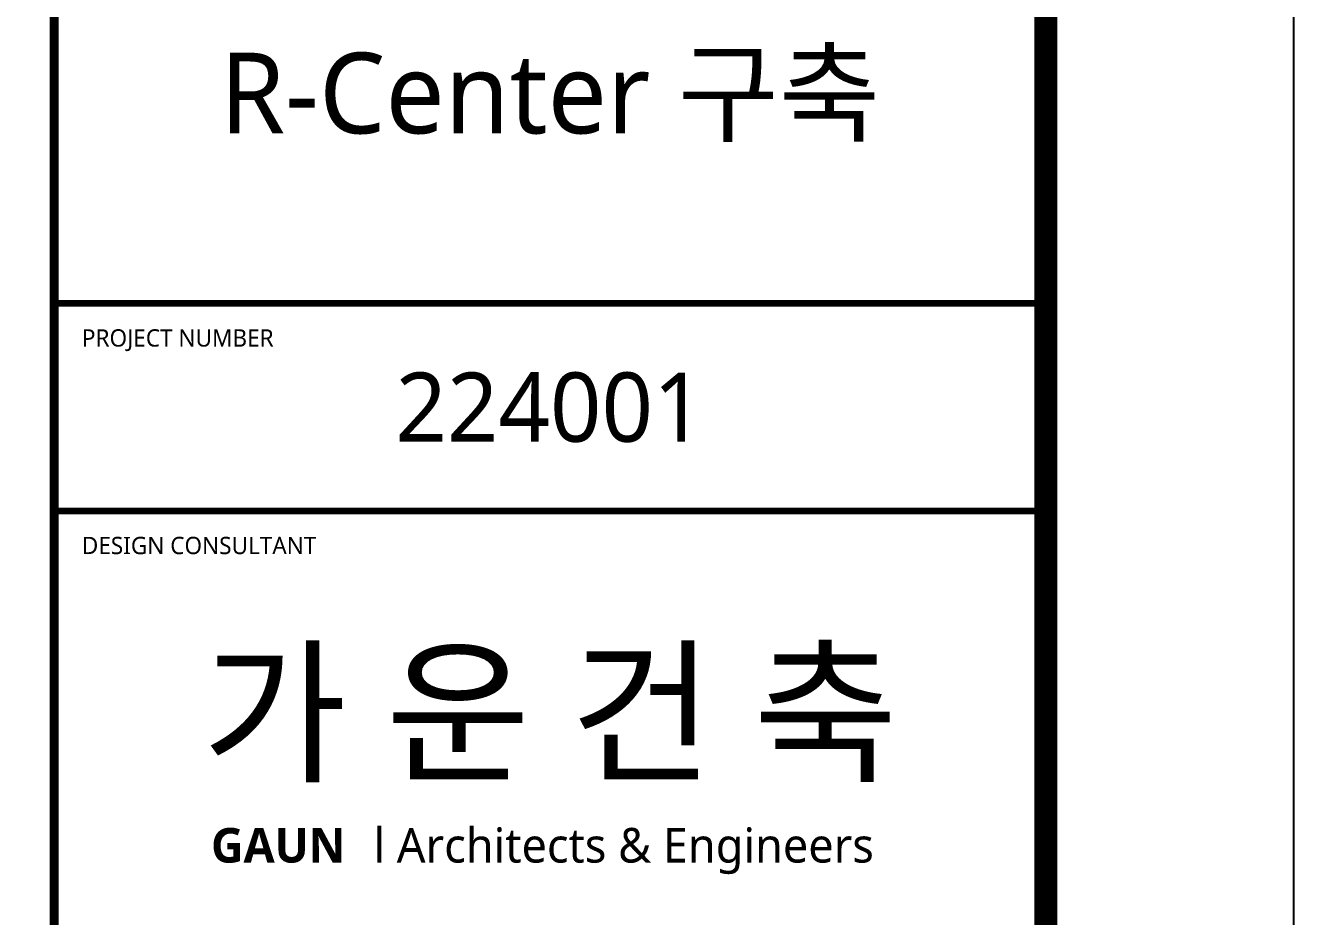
# Model space of a CAD drawing. Header units: millimetres. Extents: x 0 to 841, y 0 to 594.
# Drawn here: x 731 to 841, y 450.8 to 528.1 of the extents above; entities that cross this region are included whole.
import ezdxf
from ezdxf.enums import TextEntityAlignment as Align

# ---------------------------------------------------------------- set-up
doc = ezdxf.new("R2010")
doc.units = ezdxf.units.MM
for name, color, linetype in [('XR-SHEET$0$XR-SHEET$0$SHT', 5, 'Continuous'), ('XR-SHEET$0$XR-SHEET$0$TEXT', 3, 'Continuous'), ('XR-SHEET$0$XREF-Form$0$SHT', 5, 'Continuous'), ('XR-SHEET$0$XREF-Form$0$TEXT', 3, 'Continuous')]:
    doc.layers.add(name, color=color, linetype=linetype)
doc.styles.add('XR-SHEET$0$XR-SHEET$0$맑은고딕', font='malgun.ttf')
doc.styles.add('XR-SHEET$0$XREF-Form$0$맑은고딕', font='malgun.ttf')
doc.styles.add('XR-SHEET$0$XREF-Form$0$맑은고딕B', font='malgunbd.ttf')

msp = doc.modelspace()

# ---------------------------------------------------------------- linework, layer by layer
at = {"layer": 'XR-SHEET$0$XREF-Form$0$SHT'}
msp.add_lwpolyline([(0, 594), (841, 594), (841, 0), (0, 0)], close=True, dxfattribs=at)
at = {"layer": 'XR-SHEET$0$XREF-Form$0$SHT', "const_width": 2}
msp.add_lwpolyline([(46.5, 573), (819.5, 573), (819.5, 21), (46.5, 21)], close=True, dxfattribs=at)
at = {"layer": 'XR-SHEET$0$XREF-Form$0$SHT'}
for points, const_width in [([(733.5, 573), (733.5, 21)], 0.8), ([(733.5, 504), (819.5, 504)], 0.568), ([(733.5, 486), (819.5, 486)], 0.568)]:
    msp.add_lwpolyline(points, dxfattribs=dict(at, const_width=const_width))

# ---------------------------------------------------------------- texts
at = {"layer": 'XR-SHEET$0$XR-SHEET$0$SHT', "style": 'XR-SHEET$0$XR-SHEET$0$맑은고딕'}
msp.add_text('224001', height=6, dxfattribs=at).set_placement((776.5, 495), align=Align.MIDDLE_CENTER)
at = {"layer": 'XR-SHEET$0$XR-SHEET$0$TEXT', "color": 3, "style": 'XR-SHEET$0$XR-SHEET$0$맑은고딕'}
msp.add_text('R-Center 구축', height=7, dxfattribs=at).set_placement((776.5, 522.24), align=Align.MIDDLE_CENTER)
at = {"layer": 'XR-SHEET$0$XREF-Form$0$SHT', "color": 9, "style": 'XR-SHEET$0$XREF-Form$0$맑은고딕'}
for s, p in [('PROJECT NUMBER', (735.9, 501)), ('DESIGN CONSULTANT', (735.9, 483))]:
    msp.add_text(s, height=1.5, dxfattribs=at).set_placement(p, align=Align.MIDDLE_LEFT)
at = {"layer": 'XR-SHEET$0$XREF-Form$0$SHT', "color": 3, "style": 'XR-SHEET$0$XREF-Form$0$맑은고딕B'}
msp.add_text('GAUN ', height=3, dxfattribs=at).set_placement((753.43, 457), align=Align.MIDDLE_CENTER)
at = {"layer": 'XR-SHEET$0$XREF-Form$0$SHT', "color": 7, "style": 'XR-SHEET$0$XREF-Form$0$맑은고딕'}
msp.add_text('l Architects & Engineers', height=3, dxfattribs=at).set_placement((782.89, 457), align=Align.MIDDLE_CENTER)
at = {"layer": 'XR-SHEET$0$XREF-Form$0$TEXT', "color": 2, "style": 'XR-SHEET$0$XREF-Form$0$맑은고딕B'}
msp.add_text('가 운 건 축', height=10, dxfattribs=at).set_placement((776.5, 468.5), align=Align.MIDDLE_CENTER)

doc.saveas('drawing.dxf')
